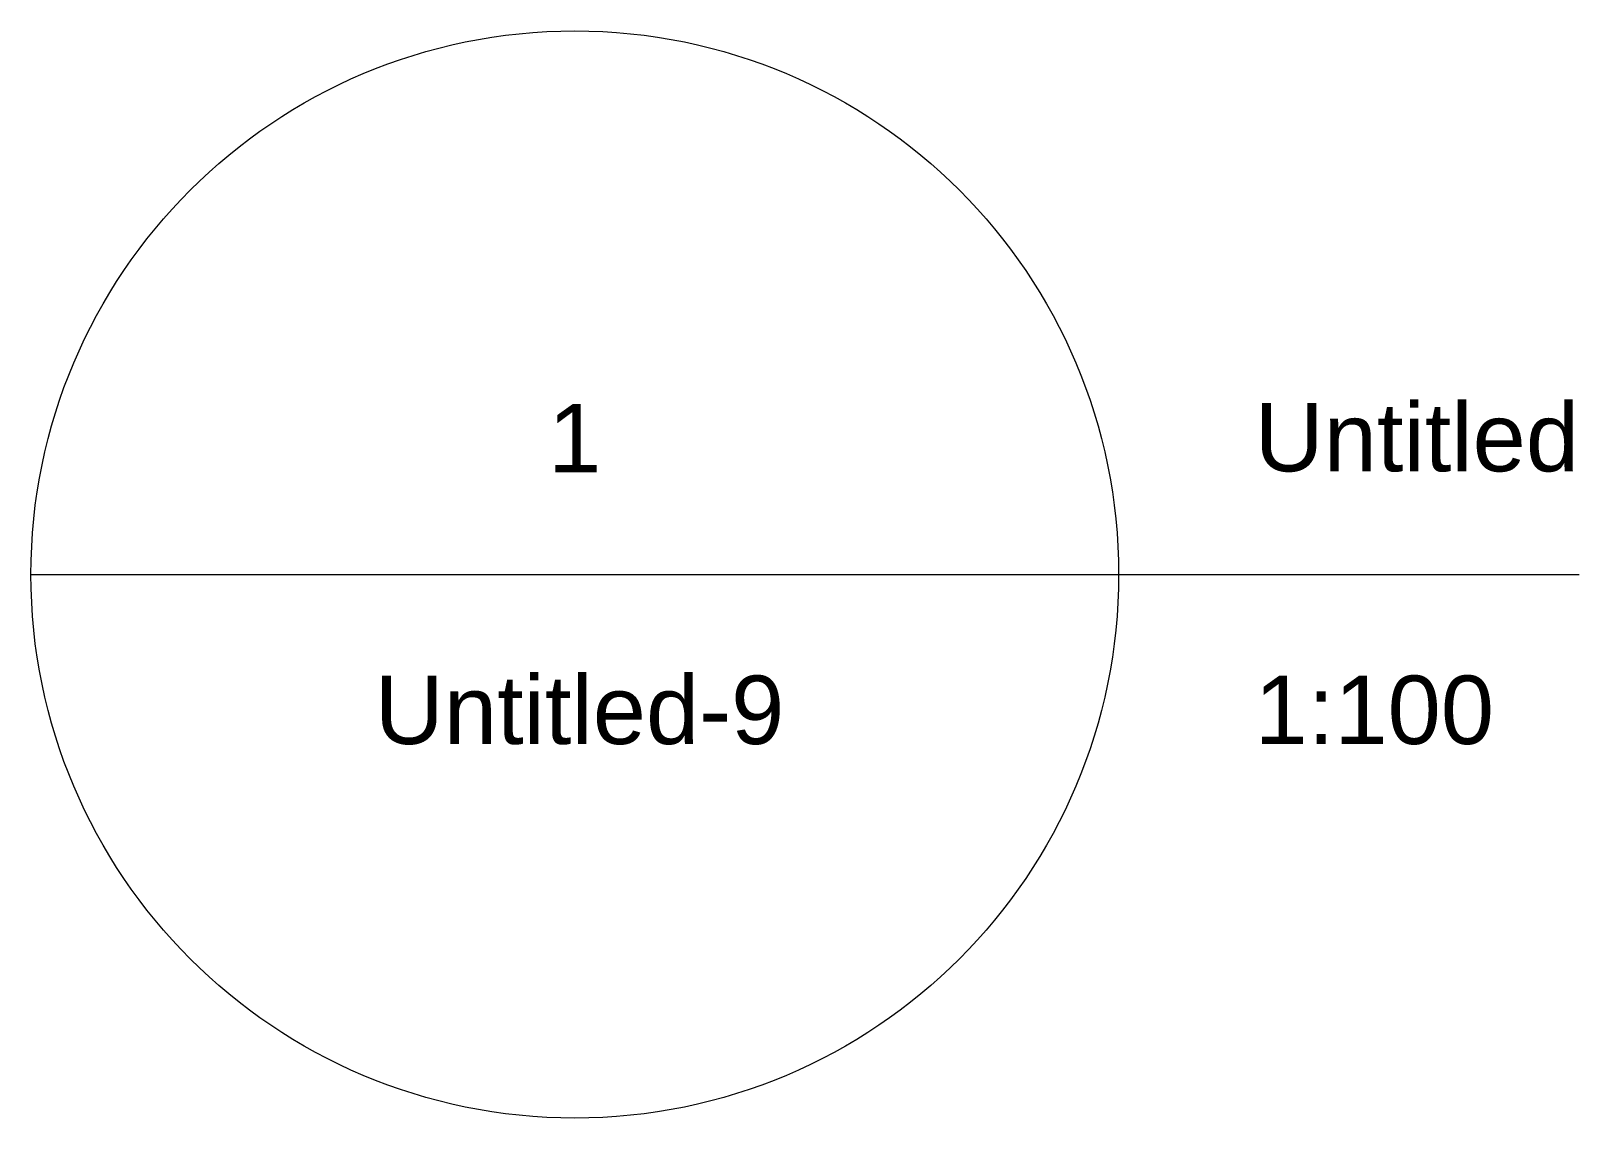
# Paper-space layout 'Untitled-9 [Sheet]' of a CAD drawing. Header units: metres. Extents: x 0.4125 to 0.4351, y 0.1027 to 0.1185.
import ezdxf

# ---------------------------------------------------------------- set-up
doc = ezdxf.new("R2010")
doc.units = ezdxf.units.M
doc.header["$MEASUREMENT"] = 0
doc.layers.add('01_A_AccesTren_t', color=30, linetype='Continuous', lineweight=0)
doc.styles.add('Style-Arial', font='arial.ttf')

# ---------------------------------------------------------------- blocks, each defined once
blk = doc.blocks.new('DrawingTitleBubble_52')
at = {"layer": '01_A_AccesTren_t'}
blk.add_line((-0.008007, 0), (0.007869, 0), dxfattribs=at)
blk.add_circle((-0.000069, 0), 0.007938, dxfattribs=at)
at = {"layer": '01_A_AccesTren_t', "color": 7, "char_height": 0.001524, "style": 'Style-Arial'}
for s, insert, attachment_point in [('\\H0.656168x;1', (-0.000069, 0.001492), 8), ('\\H0.656168x;Untitled-9', (0, -0.001476), 2)]:
    blk.add_mtext(s, dxfattribs=dict(at, insert=insert, attachment_point=attachment_point))
blk = doc.blocks.new('TitleText_52')
at = {"layer": '01_A_AccesTren_t', "color": 7, "insert": (0, 0.001492), "char_height": 0.001524, "attachment_point": 7, "style": 'Style-Arial'}
blk.add_mtext('\\H0.656168x;Untitled', dxfattribs=at)
at = {"layer": '01_A_AccesTren_t', "insert": (0, -0.001476), "char_height": 0.001524, "attachment_point": 1, "style": 'Style-Arial'}
blk.add_mtext('\\H0.656168x;1:100', dxfattribs=at)
blk = doc.blocks.new('*U345')
at = {"layer": '01_A_AccesTren_t'}
blk.add_line((0, 0), (0.014589, 0), dxfattribs=at)
blk.add_blockref('DrawingTitleBubble_52', (0, 0), dxfattribs=at)
at = {"layer": '01_A_AccesTren_t', "color": 7}
blk.add_blockref('TitleText_52', (0.009853, 0), dxfattribs=at)

psp = doc.layouts.new('Untitled-9 [Sheet]')

# ---------------------------------------------------------------- block references
at = {"layer": '01_A_AccesTren_t'}
psp.add_blockref('*U345', (0.4205, 0.11061), dxfattribs=at)

doc.saveas('drawing.dxf')
